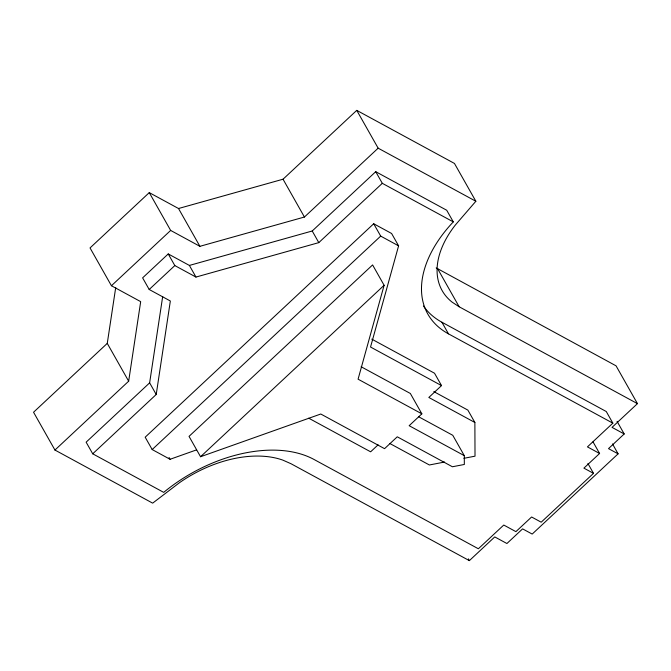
<?xml version="1.0" encoding="UTF-8"?>
<svg xmlns="http://www.w3.org/2000/svg" width="671" height="671" viewBox="0 0 671 671"><rect width="100%" height="100%" fill="white"/><g stroke="black" fill="none" stroke-linecap="round" stroke-linejoin="round"><path stroke-width="1.01" d="M107.268 343.384L33.55 412.237L54.947 450.048L128.664 381.195L107.268 343.384L115.706 287.591M128.664 381.195L140.684 301.64L111.428 285.745L90.04 247.935L149.264 192.619L178.52 208.513L199.908 246.324L304.433 217.027L378.15 148.174L475.856 201.258L455.357 225.003A97.748 60.717 -29.5 0 0 452.053 302.093L459.149 306.764L637.45 403.64L612.044 427.368L624.198 433.969L608.513 448.622L618.1 453.839L532.195 534.074L522.6 528.865L506.915 543.518L494.762 536.917L469.365 560.637L291.063 463.762L282.852 460.121A97.748 60.717 -29.5 0 0 179.375 482.776L152.653 503.141L54.947 450.048M149.633 382.856L86.131 442.172L92.715 453.806L156.217 394.489L149.633 382.856L162.684 296.548M156.217 394.489L170.35 300.994L149.197 289.495L142.621 277.861L168.236 253.94L189.39 265.431L195.966 277.064L318.8 242.625L382.311 183.317L453.294 221.883A121.77 75.638 -29.5 0 0 448.488 333.856L612.849 423.158L587.444 446.886L599.597 453.487L583.904 468.14L593.5 473.349L541.195 522.197L531.608 516.989L515.915 531.642L503.762 525.041L478.364 548.769L314.003 459.459A121.77 75.638 -29.5 0 0 163.699 492.371L92.715 453.806M384.114 285.284L358.079 379.182L421.858 413.839L409.159 425.699L464.298 455.659L464.332 464.466L452.405 466.764L397.266 436.804L384.558 448.673L320.78 414.015L200.554 456.733L189.037 436.376L372.598 264.928L384.114 285.284L200.554 456.733M196.578 449.872L170.073 459.283L152.174 449.553L145.179 437.198L373.697 223.753L391.604 233.483L398.599 245.846L370.543 347.024L441.526 385.599L428.828 397.458L474.875 422.478L475.018 456.171L463.862 458.318M111.428 285.745L170.652 230.43L199.908 246.324M149.197 289.495L174.821 265.573L195.966 277.064M178.52 208.513L283.036 179.216L356.754 110.363L454.46 163.447L475.856 201.258M189.39 265.431L312.225 230.992L375.726 171.684L446.718 210.249L453.294 221.883M152.174 449.553L380.692 236.108L398.599 245.846M378.092 444.839L370.627 451.818L308.735 418.192M444.588 462.042L429.373 464.978L389.767 443.464M436.184 267.914L616.053 365.829L637.45 403.64M423.468 305.993A121.77 75.638 -29.5 0 0 441.904 322.223L606.265 411.524L612.849 423.158M371.734 339.115L434.531 373.235L441.526 385.599M433.802 391.604L467.88 410.115L474.875 422.478M361.132 366.743L410.342 393.474L421.858 413.839M418.771 416.825L452.774 435.303L464.298 455.659M617.068 421.371L624.198 433.969M612.497 443.934L618.1 453.839M593.013 441.853L599.597 453.487M587.93 463.51L593.5 473.349M356.754 110.363L378.15 148.174M437.76 268.954L459.149 306.764M375.726 171.684L382.311 183.317M441.904 322.223L448.488 333.856M373.697 223.753L380.692 236.108M283.036 179.216L304.433 217.027M312.225 230.992L318.8 242.625M468.341 558.842L469.365 560.637M149.264 192.619L170.652 230.43M168.236 253.94L174.821 265.573M169.075 457.521L170.073 459.283"/></g></svg>
